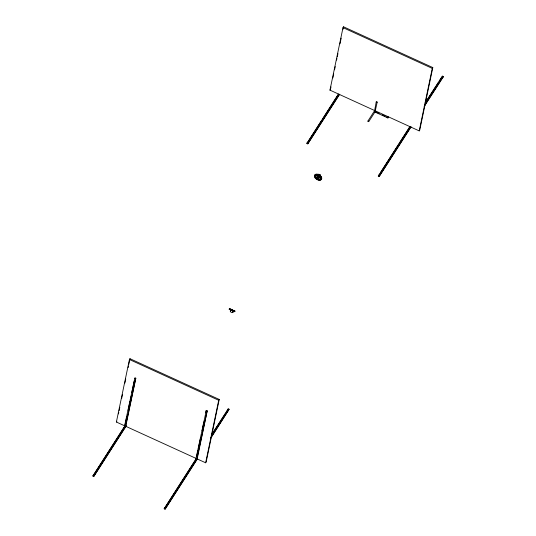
<?xml version="1.0" encoding="UTF-8"?>
<svg xmlns="http://www.w3.org/2000/svg" width="536" height="536" viewBox="0 0 536 536"><rect width="100%" height="100%" fill="white"/><g stroke="black" fill="none" stroke-linecap="round" stroke-linejoin="round"><path stroke-width="0.8" d="M321.064 177.222A1.789 0.456 60.7 0 0 321.111 177.195C318.042 171.781 321.7 181.724 317.305 175.567L318.176 176.806M318.652 175.694C318.779 179.701 319.007 174.528 318.089 176.713M316.997 178.006A1.789 1.695 16.9 0 0 317.835 176.746C320.736 178.749 319.711 173.959 317.587 175.701M374.436 111.589L376.212 101.927L376.788 101.666L377.19 102.148L375.073 111.749L374.336 111.602L374.45 111.053M376.212 101.927L376.607 102.41L377.19 102.148M318.9 175.426L317.6 175.151A1.789 0.784 -5 0 1 317.185 175.178M196.27 458.508L125.759 426.314L135.809 378.182L134.918 377.773L124.439 426.569L92.775 476.189L93.673 476.598L126.074 426.234M93.673 476.598L125.33 426.971L135.809 378.182M126.737 416.928L124.861 425.906L116.386 422.033L129.444 359.522L129.973 358.698L219.231 399.447L206.172 461.958L205.643 462.789L197.161 458.917L207.218 410.784L206.327 410.375L195.841 459.171L164.184 508.791L165.075 509.2L197.483 458.843M118.443 413.899L118.784 412.278M119.119 410.65L119.803 407.407M121.665 398.476L122.516 394.416M124.888 383.052L125.739 378.992M128.111 367.622L128.452 366.001M128.787 364.38L129.973 358.698M128.104 410.402L129.98 401.43M130.315 399.796L130.998 396.533M131.849 392.459L134.241 381.036M165.075 509.2L196.732 459.58L207.218 410.784M196.779 456.062L197.972 450.347M198.313 448.719L200.699 437.296M202.065 430.77L203.941 421.798M205.811 412.82L206.327 410.375M229.2 309.259L229.589 308.455L234.875 311.208L234.56 311.704L229.2 309.259L229.589 308.455M234.56 311.704L234.942 310.9M205.643 462.789L218.701 400.278L219.231 399.447M210.983 437.858L229.12 409.256L228.222 408.847L226.741 411.568M339.73 94.215L307.778 143.876L306.88 143.467L338.437 94.008M307.778 143.876L339.328 94.416M329.955 90.135L343.013 27.631L343.549 26.8L432.807 67.556L419.748 130.06L419.212 130.891L329.955 90.135L330.491 89.311M330.658 88.5L331 86.872M332.863 77.941L333.714 73.888M334.558 69.827L335.241 66.578M336.595 60.086L336.936 58.458M337.271 56.836L337.955 53.587M339.985 43.845L341.177 38.163M343.04 29.232L343.549 26.8M411.139 126.818L379.18 176.478L378.289 176.069L409.839 126.61M379.18 176.478L410.737 127.019M419.212 130.891L432.271 68.38L432.807 67.556M443.091 77.157L443.225 76.534L442.327 76.125L442.2 76.749L443.091 77.157L424.19 106.53M374.302 111.14L367.91 121.076L368.145 121.598L368.741 121.632L375.133 111.696L374.892 111.173M368.741 121.632L367.91 121.076M374.724 111.186L374.597 111.79M319.195 175.587L318.927 175.218M116.386 422.033L116.915 421.202M93.231 475.492L124.734 426.529M306.88 143.467L321.734 120.386M322.639 118.985L338.39 94.504M125.759 426.314L126.288 425.483M231.88 310.485L232.202 309.989L229.522 308.763M211.613 434.656L228.222 408.847M425.216 102.724L442.327 76.125M164.184 508.791L195.238 460.531M212.792 433.255L225.844 412.968M378.289 176.069L379.635 173.972M380.54 172.572L398.992 143.896M399.89 142.496L404.841 134.804M405.745 133.404L409.792 127.106M425.993 101.927L435.895 86.544M436.8 85.144L438.595 82.343M439.5 80.943L441.751 77.445M210.715 437.858L229.12 409.256M424.753 105.23L443.225 76.534M318.612 175.091L318.364 174.857L318.598 175.312M319.456 175.795L319.288 175.419M375.12 111.696L374.771 111.776M387.91 117.974L388.305 117.062L387.91 117.974L374.523 111.856M321.071 178.99A3.484 2.137 32.8 0 1 320.655 179.372L319.342 179.654A3.484 2.137 32.8 0 1 316.227 178.233L315.255 176.914A3.484 2.137 32.8 0 1 315.061 175.627M316.3 174.501L317.547 174.615M319.811 176.277L320.052 176.277A1.789 0.456 60.7 0 0 320.273 176.592M317.654 176.177L317.392 176.15A1.789 1.373 -12.1 0 0 316.588 176.136M343.013 27.631L432.271 68.38M374.718 111.401L379.18 113.438M382.155 114.798L385.129 116.158M386.617 116.835L388.104 117.518M307.014 142.844L307.905 143.246M378.416 175.446L379.307 175.855M318.009 176.431L318.9 176.84M232.872 310.29L234.875 311.208M229.267 308.95L234.621 311.396M129.444 359.522L218.701 400.278M134.496 378.436L135.387 378.845M205.898 411.038L206.789 411.447M124.439 426.569L125.33 426.971M195.841 459.171L196.732 459.58M92.909 475.566L93.8 475.975M164.311 508.168L165.209 508.577M317.667 175.513L317.821 175.373M318.116 174.883L318.304 175.272M320.783 178.14L320.495 177.738M319.644 177.081L319.845 177.269A1.789 1.039 75.3 0 1 320.287 177.825M319.161 177.188L319.248 177.396A1.789 1.554 73.6 0 0 318.933 178.508M318.25 174.421A1.427 0.878 32.8 0 1 320.059 174.89A1.427 0.878 32.8 0 1 320.273 176.317M318.424 174.435A1.427 0.878 32.8 0 1 320.119 175.118A1.427 0.878 32.8 0 1 320.206 176.424M318.069 174.421A1.581 0.972 32.8 0 1 320.086 174.937A1.581 0.972 32.8 0 1 320.32 176.532M320.615 178.783A1.789 1.039 75.3 0 1 320.655 179.372M319.342 179.654A1.789 1.554 73.6 0 1 319.134 179.305M314.853 176.9A3.966 2.439 32.8 0 1 317.158 174.12A3.966 2.439 32.8 0 1 321.7 177.731A3.966 2.439 32.8 0 1 318.605 179.882M317.667 179.547A3.966 2.439 32.8 0 1 316.769 179.044M317.017 174.448A3.484 2.137 32.8 0 1 320.133 175.875M320.783 177.128A1.789 0.456 60.7 0 1 320.695 177.054M316.428 178.207A1.789 1.695 16.9 0 1 316.227 178.233M315.369 176.766A1.789 1.373 -12.1 0 1 315.503 176.639M316.789 175.165A1.789 0.784 -5 0 1 316.113 175.011M318.156 178.783A0.704 0.65 63.3 0 1 317.888 178.81A0.704 0.67 42.8 0 1 318.351 177.624A0.704 0.65 63.3 0 1 318.384 178.649M316.836 175.58A0.704 0.469 -11.6 0 1 316.541 175.821M232.872 310.438A1.561 0.958 32.8 0 1 232.838 312.106M230.681 310.9A1.561 0.958 32.8 0 1 231.15 309.821M231.833 309.855A1.561 0.958 32.8 0 1 232.202 309.989M318.391 174.877L319.195 175.285L318.451 174.863M316.119 177.49A2.848 1.749 32.8 0 0 320.541 178.635A2.848 1.749 32.8 0 0 317.882 175.031A2.848 1.749 32.8 0 0 316.119 177.49M315.483 177.852A3.484 2.137 32.8 0 0 320.903 179.252A3.484 2.137 32.8 0 0 317.647 174.837A3.484 2.137 32.8 0 0 315.483 177.852M315.141 177.932A3.966 2.439 32.8 0 0 321.312 179.533A3.966 2.439 32.8 0 0 317.6 174.501A3.966 2.439 32.8 0 0 315.141 177.932M230.54 311.704A1.561 0.958 32.8 0 0 232.972 312.334A1.561 0.958 32.8 0 0 231.512 310.351A1.561 0.958 32.8 0 0 230.54 311.704"/></g></svg>
